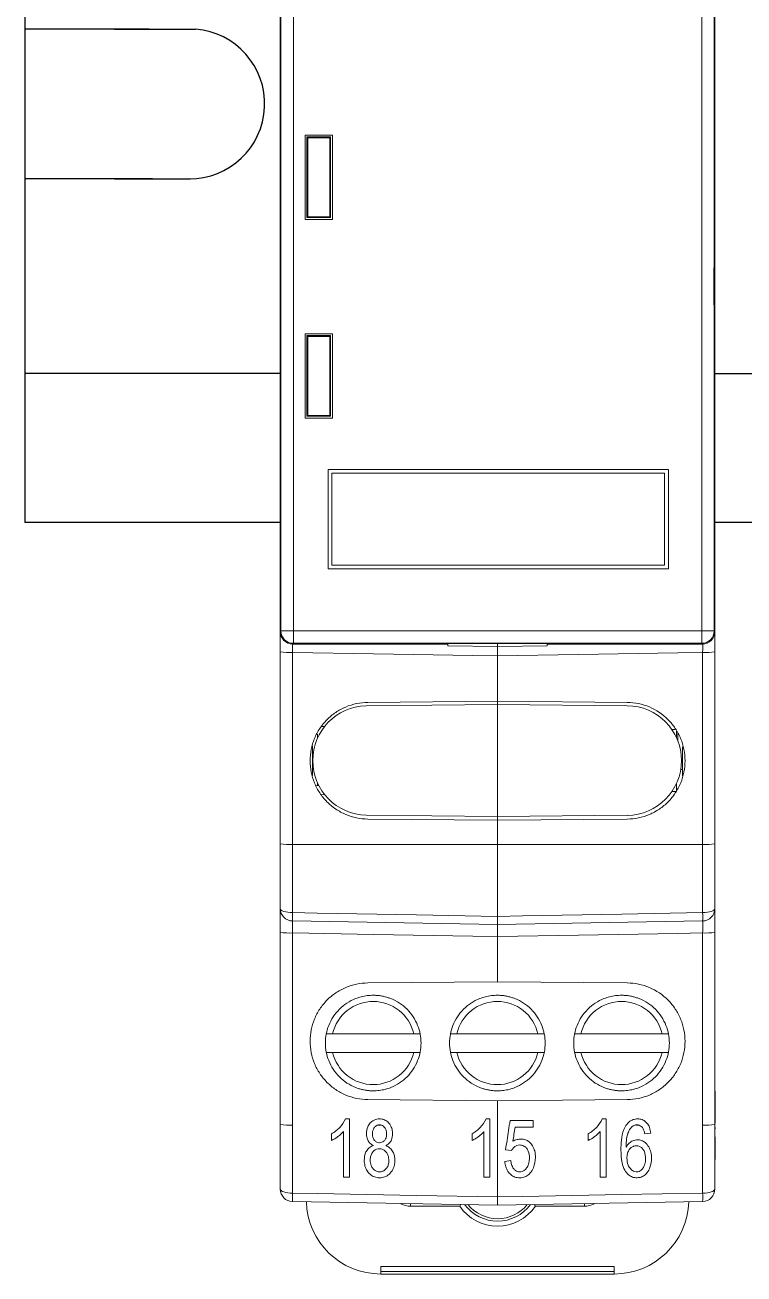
# Model space of a CAD drawing. Header units: millimetres. Extents: x -72 to 2978, y -1067 to 2817.
# Drawn here: x 1490.2 to 1519.2, y 736.6 to 787 of the extents above; entities that cross this region are included whole.
import ezdxf

# ---------------------------------------------------------------- set-up
doc = ezdxf.new("R2010")
doc.units = ezdxf.units.MM

msp = doc.modelspace()

# ---------------------------------------------------------------- linework, layer by layer
at = {"color": 7, "linetype": 'Continuous', "lineweight": 15}
for p, q in [((1500.508, 806.318), (1500.508, 762.518)), ((1500.508, 806.174), (1500.508, 762.663)), ((1500.537, 762.548), (1500.537, 806.289)), ((1501.037, 806.289), (1501.037, 762.548)), ((1517.479, 762.548), (1517.479, 806.289)), ((1517.979, 806.289), (1517.979, 762.548)), ((1518.008, 762.518), (1518.008, 806.318)), ((1518.008, 762.663), (1518.008, 806.174)), ((1501.508, 779.118), (1501.508, 782.518)), ((1501.508, 782.518), (1502.608, 782.518)), ((1501.618, 782.409), (1501.583, 782.443)), ((1501.583, 782.443), (1501.583, 779.193)), ((1502.533, 782.443), (1501.583, 782.443)), ((1501.618, 782.409), (1501.618, 779.228)), ((1502.498, 782.409), (1501.618, 782.409)), ((1502.498, 782.409), (1502.533, 782.443)), ((1502.498, 779.228), (1502.498, 782.409)), ((1502.533, 779.193), (1502.533, 782.443)), ((1502.608, 782.518), (1502.608, 779.118)), ((1502.608, 779.118), (1501.508, 779.118)), ((1501.618, 779.228), (1501.583, 779.193)), ((1501.583, 779.193), (1502.533, 779.193)), ((1501.618, 779.228), (1502.498, 779.228)), ((1502.498, 779.228), (1502.533, 779.193)), ((1501.508, 774.518), (1502.608, 774.518)), ((1501.508, 771.118), (1501.508, 774.518)), ((1501.618, 774.409), (1501.583, 774.443)), ((1502.533, 774.443), (1501.583, 774.443)), ((1501.583, 774.443), (1501.583, 771.193)), ((1502.498, 774.409), (1501.618, 774.409)), ((1501.618, 774.409), (1501.618, 771.228)), ((1502.498, 774.409), (1502.533, 774.443)), ((1502.498, 771.228), (1502.498, 774.409)), ((1502.533, 771.193), (1502.533, 774.443)), ((1502.608, 774.518), (1502.608, 771.118)), ((1502.608, 771.118), (1501.508, 771.118)), ((1501.618, 771.228), (1501.583, 771.193)), ((1501.583, 771.193), (1502.533, 771.193)), ((1501.618, 771.228), (1502.498, 771.228)), ((1502.498, 771.228), (1502.533, 771.193)), ((1516.137, 769.048), (1502.437, 769.048)), ((1502.437, 769.048), (1502.437, 765.048)), ((1515.987, 768.898), (1502.587, 768.898)), ((1502.587, 768.898), (1502.587, 765.198)), ((1515.987, 765.198), (1515.987, 768.898)), ((1516.137, 765.048), (1516.137, 769.048)), ((1502.437, 765.048), (1516.137, 765.048)), ((1502.587, 765.198), (1515.987, 765.198)), ((1500.508, 762.518), (1500.537, 762.548)), ((1501.037, 762.548), (1500.537, 762.548)), ((1501.037, 762.548), (1517.479, 762.548)), ((1501.037, 762.048), (1501.037, 762.548)), ((1517.979, 762.548), (1517.479, 762.548)), ((1517.479, 762.048), (1517.479, 762.548)), ((1517.979, 762.548), (1518.008, 762.518)), ((1501.037, 762.048), (1501.008, 762.018)), ((1501.008, 762.018), (1507.258, 762.018)), ((1517.479, 762.048), (1501.037, 762.048)), ((1507.052, 762.039), (1507.052, 762.029)), ((1511.464, 762.039), (1507.052, 762.039)), ((1507.052, 762.029), (1507.052, 762.039)), ((1507.052, 762.029), (1507.258, 762.029)), ((1507.258, 761.953), (1507.258, 762.039)), ((1509.258, 761.918), (1507.258, 761.953)), ((1509.258, 762.039), (1509.258, 761.918)), ((1511.258, 761.953), (1509.258, 761.918)), ((1511.258, 762.039), (1511.258, 761.953)), ((1511.258, 762.029), (1511.464, 762.029)), ((1511.258, 762.018), (1517.508, 762.018)), ((1511.464, 762.029), (1511.464, 762.039)), ((1511.464, 762.029), (1511.464, 762.039)), ((1517.508, 762.018), (1517.479, 762.048)), ((1500.508, 753.969), (1500.508, 761.698)), ((1500.999, 761.681), (1500.999, 753.945)), ((1509.258, 761.537), (1509.258, 759.714)), ((1517.517, 753.945), (1517.517, 761.681)), ((1518.008, 761.698), (1518.008, 753.969)), ((1509.258, 759.714), (1504.038, 759.668)), ((1509.258, 759.714), (1514.479, 759.668)), ((1503.966, 759.533), (1509.258, 759.579)), ((1509.258, 759.579), (1509.258, 755.074)), ((1509.258, 759.579), (1514.477, 759.533)), ((1502.177, 758.702), (1502.296, 758.7)), ((1516.275, 758.579), (1516.406, 758.579)), ((1516.458, 758.259), (1516.458, 758.507)), ((1501.808, 757.905), (1501.808, 756.73)), ((1516.708, 756.704), (1516.708, 757.881)), ((1516.636, 756.968), (1516.708, 756.968)), ((1502.062, 756.318), (1501.964, 756.318)), ((1516.458, 756.085), (1516.458, 756.394)), ((1502.298, 755.953), (1502.167, 755.95)), ((1516.448, 756.074), (1516.275, 756.074)), ((1503.971, 755.12), (1509.258, 755.074)), ((1509.258, 754.923), (1504.038, 754.969)), ((1509.258, 755.074), (1514.477, 755.12)), ((1509.258, 754.923), (1514.479, 754.969)), ((1509.258, 754.923), (1509.258, 753.938)), ((1500.508, 751.363), (1500.508, 753.969)), ((1500.999, 753.945), (1509.258, 753.938)), ((1500.999, 753.945), (1500.999, 751.199)), ((1517.517, 753.945), (1509.258, 753.938)), ((1509.258, 753.938), (1509.258, 751.05)), ((1517.517, 751.199), (1517.517, 753.945)), ((1518.008, 753.969), (1518.008, 751.363)), ((1509.258, 750.718), (1500.999, 750.863)), ((1517.517, 750.863), (1509.258, 750.718)), ((1500.508, 742.669), (1500.508, 750.398)), ((1500.999, 750.381), (1500.999, 742.645)), ((1509.258, 750.237), (1509.258, 748.414)), ((1517.517, 742.645), (1517.517, 750.381)), ((1518.008, 750.398), (1518.008, 742.669)), ((1509.258, 748.414), (1504.038, 748.368)), ((1509.258, 748.414), (1514.479, 748.368)), ((1502.618, 746.322), (1505.883, 746.322)), ((1507.618, 746.322), (1510.883, 746.322)), ((1512.618, 746.322), (1515.883, 746.322)), ((1505.883, 745.572), (1502.618, 745.572)), ((1510.883, 745.572), (1507.618, 745.572)), ((1515.883, 745.572), (1512.618, 745.572)), ((1509.258, 743.623), (1504.038, 743.669)), ((1509.258, 743.623), (1509.258, 742.638)), ((1518.018, 744.045), (1518.008, 744.045)), ((1518.018, 744.013), (1518.008, 744.013)), ((1518.018, 742.713), (1518.018, 744.013)), ((1500.508, 740.063), (1500.508, 742.669)), ((1500.999, 742.645), (1500.999, 739.899)), ((1503.134, 742.892), (1503.29, 742.892)), ((1508.795, 742.892), (1508.951, 742.892)), ((1509.258, 742.638), (1509.258, 739.75)), ((1510.692, 742.831), (1510.692, 742.561)), ((1513.471, 742.892), (1513.626, 742.892)), ((1517.517, 739.899), (1517.517, 742.645)), ((1518.018, 742.713), (1518.008, 742.713)), ((1518.018, 742.696), (1518.008, 742.696)), ((1518.018, 742.678), (1518.008, 742.678)), ((1518.008, 742.669), (1518.008, 740.063)), ((1515.428, 742.321), (1515.187, 742.291)), ((1518.018, 742.549), (1518.008, 742.549)), ((1518.018, 742.485), (1518.008, 742.485)), ((1518.018, 742.195), (1518.008, 742.195)), ((1518.018, 742.163), (1518.008, 742.163)), ((1518.018, 742.485), (1518.018, 742.549)), ((1518.018, 741.253), (1518.018, 742.163)), ((1509.822, 741.613), (1509.581, 741.647)), ((1509.551, 741.18), (1509.792, 741.21)), ((1518.018, 741.253), (1518.008, 741.253)), ((1518.018, 741.192), (1518.008, 741.192)), ((1518.018, 740.846), (1518.008, 740.846)), ((1518.018, 740.749), (1518.008, 740.749)), ((1503.29, 740.55), (1503.05, 740.55)), ((1508.951, 740.55), (1508.711, 740.55)), ((1513.626, 740.55), (1513.386, 740.55)), ((1518.018, 740.521), (1518.008, 740.521)), ((1509.258, 739.418), (1500.999, 739.563)), ((1507.735, 739.374), (1505.758, 739.374)), ((1517.517, 739.563), (1509.258, 739.418)), ((1512.758, 739.374), (1510.781, 739.374)), ((1504.558, 736.943), (1513.958, 736.943)), ((1504.558, 736.743), (1504.558, 736.943)), ((1513.958, 736.743), (1504.558, 736.743)), ((1504.558, 736.743), (1504.558, 736.643)), ((1513.958, 736.643), (1504.558, 736.643)), ((1513.958, 736.743), (1513.958, 736.943)), ((1513.958, 736.743), (1513.958, 736.643))]:
    msp.add_line(p, q, dxfattribs=at)
at = {"color": 6}
for p, q in [((1490.228, 795.918), (1490.228, 766.918)), ((1500.508, 772.918), (1490.228, 772.918)), ((1500.508, 766.918), (1490.228, 766.918))]:
    msp.add_line(p, q, dxfattribs=at)
at = {"color": 6, "linetype": 'ByBlock'}
for p, q in [((1495.227, 786.79), (1490.228, 786.79)), ((1495.227, 786.79), (1497.101, 786.79)), ((1495.363, 780.758), (1490.228, 780.758)), ((1493.837, 780.758), (1496.889, 780.758)), ((1518.008, 772.918), (1524.162, 772.918)), ((1524.162, 766.918), (1518.008, 766.918))]:
    msp.add_line(p, q, dxfattribs=at)
for p, q in [((1493.837, 786.79), (1496.616, 786.79)), ((1500.508, 777.174), (1500.508, 771.174)), ((1518.008, 771.174), (1517.979, 777.174))]:
    msp.add_line(p, q)
at = {"color": 102, "linetype": 'Continuous', "lineweight": 15}
for p, q in [((1509.258, 759.714), (1509.258, 759.579)), ((1502.005, 758.392), (1502.005, 758.217)), ((1516.512, 758.135), (1516.512, 758.434)), ((1502.005, 756.439), (1502.005, 756.318)), ((1509.258, 755.074), (1509.258, 754.923)), ((1504.44, 742.642), (1504.57, 742.642)), ((1514.932, 742.643), (1514.822, 742.643)), ((1505.758, 739.374), (1505.758, 739.48)), ((1512.758, 739.48), (1512.758, 739.374))]:
    msp.add_line(p, q, dxfattribs=at)
at = {"color": 7, "linetype": 'Continuous', "lineweight": 15, "flags": 128}
for points in [[(1509.258, 761.537), (1508.258, 761.554), (1504.26, 761.624), (1500.999, 761.681)], [(1517.517, 761.681), (1516.517, 761.663), (1512.518, 761.593), (1509.258, 761.537)], [(1500.999, 751.199), (1500.903, 751.203), (1500.811, 751.212), (1500.726, 751.228), (1500.652, 751.248), (1500.591, 751.273), (1500.545, 751.301), (1500.518, 751.331), (1500.508, 751.363)], [(1500.999, 751.199), (1501.999, 751.181), (1505.998, 751.109), (1509.258, 751.05)], [(1509.258, 751.05), (1510.258, 751.068), (1514.257, 751.14), (1517.517, 751.199)], [(1518.008, 751.363), (1517.999, 751.331), (1517.971, 751.301), (1517.926, 751.273), (1517.865, 751.248), (1517.79, 751.228), (1517.706, 751.212), (1517.613, 751.203), (1517.517, 751.199)], [(1509.258, 750.237), (1508.258, 750.254), (1504.26, 750.324), (1500.999, 750.381)], [(1517.517, 750.381), (1516.517, 750.363), (1512.518, 750.293), (1509.258, 750.237)], [(1509.258, 743.623), (1511.868, 743.646), (1514.479, 743.669)], [(1500.999, 739.899), (1500.903, 739.903), (1500.811, 739.912), (1500.726, 739.928), (1500.652, 739.948), (1500.591, 739.973), (1500.545, 740.001), (1500.518, 740.031), (1500.508, 740.063)], [(1500.999, 739.899), (1501.999, 739.881), (1505.998, 739.809), (1509.258, 739.75)], [(1509.258, 739.75), (1510.258, 739.768), (1514.257, 739.84), (1517.517, 739.899)], [(1517.517, 739.899), (1517.613, 739.903), (1517.706, 739.912), (1517.79, 739.928), (1517.865, 739.948), (1517.926, 739.973), (1517.971, 740.001), (1517.999, 740.031), (1518.008, 740.063)]]:
    msp.add_lwpolyline(points, dxfattribs=at)
at = {"color": 6, "linetype": 'ByBlock'}
msp.add_arc((1496.858, 783.779), 3.021, 269.4277, 85.4019, dxfattribs=at)
at = {"color": 7, "linetype": 'Continuous', "lineweight": 15}
for centre, radius, start, end in [((1501.037, 762.548), 0.5, 180.0016, 269.9983), ((1517.479, 762.548), 0.5, 270.0017, 359.9984), ((1500.878, 765.103), 3.424, 263.7965, 272.0287), ((1517.638, 765.103), 3.424, 267.9713, 276.2035), ((1514.458, 757.326), 2.207, 270.5, 89.5), ((1500.878, 756.507), 2.565, 261.7006, 272.7065), ((1517.638, 756.507), 2.565, 267.2935, 278.2994), ((1501.008, 751.363), 0.5, 180, 269), ((1506.813, 751.031), 5.816, 178.3416, 181.6584), ((1517.508, 751.363), 0.5, 271, 0), ((1511.703, 751.031), 5.816, 358.3416, 1.6584), ((1500.878, 753.803), 3.425, 263.7973, 272.0285), ((1517.638, 753.803), 3.425, 267.9715, 276.2027), ((1500.878, 745.206), 2.564, 261.6988, 272.708), ((1517.638, 745.206), 2.564, 267.292, 278.3012), ((1501.008, 740.063), 0.5, 180, 269), ((1506.813, 739.731), 5.816, 178.3416, 181.6584), ((1517.508, 740.063), 0.5, 271, 0), ((1511.703, 739.731), 5.816, 358.3416, 1.6584), ((1504.558, 739.643), 3, 181.7547, 270), ((1509.258, 740.423), 1.85, 214.5739, 325.4261), ((1509.258, 740.423), 1.65, 216.5266, 323.4734), ((1509.258, 740.423), 1.55, 219.4127, 320.5873), ((1513.958, 739.643), 3, 270, 358.2335)]:
    msp.add_arc(centre, radius, start, end, dxfattribs=at)
at = {"color": 102, "linetype": 'Continuous', "lineweight": 15}
for centre, start, end in [((1505.758, 740.173), 240.7879, 270), ((1512.758, 740.173), 270, 298.966)]:
    msp.add_arc(centre, 0.8, start, end, dxfattribs=at)
at = {"color": 7, "linetype": 'Continuous', "lineweight": 15}
for centre, major_axis, ratio, start_param, end_param in [((1501.008, 762.518), (-0.354, -0.354), 0.999973, 5.497801, 7.06857), ((1517.508, 762.518), (0.354, -0.354), 0.999973, 5.497801, 7.06857), ((1504.024, 757.326), (-1.412, 1.697), 0.999163, 5.615437, 8.706415), ((1516.508, 757.267), (0.142, 0.144), 0.975618, 5.503958, 6.182554)]:
    msp.add_ellipse(centre, major_axis=major_axis, ratio=ratio, start_param=start_param, end_param=end_param, dxfattribs=at)
for points, knots in [([(1500.508, 762.518), (1500.508, 762.456), (1500.508, 762.327), (1500.508, 762.033), (1500.508, 761.81), (1500.508, 761.698)], [0, 0, 0, 0, 0.322195, 0.661098, 1, 1, 1, 1]), ([(1518.008, 761.698), (1518.008, 761.76), (1518.008, 761.934), (1518.008, 762.199), (1518.008, 762.422), (1518.008, 762.495), (1518.008, 762.518)], [0, 0, 0, 0, 0.183153, 0.515053, 0.846973, 1, 1, 1, 1]), ([(1509.258, 761.929), (1509.258, 761.922), (1509.258, 761.89), (1509.258, 761.786), (1509.258, 761.654), (1509.258, 761.567), (1509.258, 761.537)], [0, 0, 0, 0, 0.087417, 0.44514, 0.802841, 1, 1, 1, 1]), ([(1509.258, 761.537), (1509.258, 761.592), (1509.258, 761.704), (1509.258, 761.843), (1509.258, 761.903), (1509.258, 761.929)], [0, 0, 0, 0, 0.359008, 0.718015, 1, 1, 1, 1]), ([(1504.038, 754.969), (1503.733, 754.971), (1503.426, 755.035), (1503.005, 755.212), (1502.869, 755.286), (1502.614, 755.458), (1502.497, 755.555), (1502.282, 755.772), (1502.184, 755.892), (1502.015, 756.147), (1501.944, 756.281), (1501.827, 756.564), (1501.782, 756.713), (1501.723, 757.011), (1501.708, 757.163), (1501.708, 757.472), (1501.723, 757.624), (1501.782, 757.922), (1501.826, 758.07), (1501.943, 758.354), (1502.014, 758.488), (1502.183, 758.743), (1502.281, 758.863), (1502.495, 759.08), (1502.612, 759.177), (1502.866, 759.35), (1503.002, 759.423), (1503.423, 759.601), (1503.729, 759.666), (1504.038, 759.668)], [0, 0, 0, 0, 0.125, 0.125, 0.1875, 0.1875, 0.25, 0.25, 0.3125, 0.3125, 0.375, 0.375, 0.4375, 0.4375, 0.5, 0.5, 0.5625, 0.5625, 0.625, 0.625, 0.6875, 0.6875, 0.75, 0.75, 0.8125, 0.8125, 0.875, 0.875, 1, 1, 1, 1]), ([(1514.479, 754.969), (1514.633, 754.97), (1514.785, 754.986), (1515.083, 755.048), (1515.231, 755.094), (1515.514, 755.213), (1515.648, 755.286), (1515.901, 755.457), (1516.021, 755.557), (1516.235, 755.773), (1516.332, 755.891), (1516.501, 756.147), (1516.574, 756.284), (1516.747, 756.706), (1516.808, 757.014), (1516.808, 757.471), (1516.793, 757.625), (1516.734, 757.925), (1516.69, 758.071), (1516.573, 758.354), (1516.5, 758.491), (1516.332, 758.745), (1516.236, 758.863), (1515.911, 759.191), (1515.655, 759.364), (1515.23, 759.543), (1515.085, 759.588), (1514.786, 759.65), (1514.631, 759.667), (1514.479, 759.668)], [0, 0, 0, 0, 0.0625, 0.0625, 0.125, 0.125, 0.1875, 0.1875, 0.25, 0.25, 0.3125, 0.3125, 0.375, 0.375, 0.5, 0.5, 0.5625, 0.5625, 0.625, 0.625, 0.6875, 0.6875, 0.75, 0.75, 0.875, 0.875, 0.9375, 0.9375, 1, 1, 1, 1]), ([(1500.508, 751.363), (1500.508, 751.363), (1500.508, 751.259), (1500.508, 750.993), (1500.508, 750.887), (1500.508, 750.653), (1500.508, 750.527), (1500.508, 750.398)], [0, 0, 0, 0, 0.5, 0.5, 0.75, 0.75, 1, 1, 1, 1]), ([(1518.008, 750.398), (1518.008, 750.656), (1518.008, 750.905), (1518.008, 751.171), (1518.008, 751.242), (1518.008, 751.338), (1518.008, 751.363), (1518.008, 751.363)], [0, 0, 0, 0, 0.5, 0.5, 0.75, 0.75, 1, 1, 1, 1]), ([(1500.999, 750.381), (1500.997, 750.51), (1500.996, 750.634), (1500.996, 750.811), (1500.997, 750.863), (1500.999, 750.863)], [0, 0, 0, 0, 0.5, 0.5, 1, 1, 1, 1]), ([(1509.258, 751.05), (1509.258, 750.953), (1509.258, 750.869), (1509.258, 750.751), (1509.258, 750.718), (1509.258, 750.718)], [0, 0, 0, 0, 0.5, 0.5, 1, 1, 1, 1]), ([(1509.258, 750.718), (1509.258, 750.718), (1509.258, 750.751), (1509.258, 750.868), (1509.258, 750.953), (1509.258, 751.05)], [0, 0, 0, 0, 0.5, 0.5, 1, 1, 1, 1]), ([(1509.258, 750.718), (1509.258, 750.718), (1509.258, 750.667), (1509.258, 750.49), (1509.258, 750.365), (1509.258, 750.237)], [0, 0, 0, 0, 0.5, 0.5, 1, 1, 1, 1]), ([(1509.258, 750.237), (1509.258, 750.365), (1509.258, 750.49), (1509.258, 750.667), (1509.258, 750.718), (1509.258, 750.718)], [0, 0, 0, 0, 0.5, 0.5, 1, 1, 1, 1]), ([(1517.517, 750.863), (1517.519, 750.863), (1517.52, 750.811), (1517.52, 750.634), (1517.519, 750.51), (1517.517, 750.381)], [0, 0, 0, 0, 0.5, 0.5, 1, 1, 1, 1]), ([(1504.038, 743.669), (1503.733, 743.671), (1503.426, 743.735), (1503.005, 743.912), (1502.869, 743.986), (1502.614, 744.158), (1502.497, 744.255), (1502.282, 744.472), (1502.184, 744.592), (1502.015, 744.847), (1501.944, 744.981), (1501.827, 745.264), (1501.782, 745.413), (1501.723, 745.711), (1501.708, 745.863), (1501.708, 746.172), (1501.723, 746.324), (1501.782, 746.622), (1501.826, 746.77), (1501.943, 747.054), (1502.014, 747.188), (1502.183, 747.443), (1502.281, 747.563), (1502.495, 747.78), (1502.612, 747.877), (1502.866, 748.05), (1503.002, 748.123), (1503.423, 748.301), (1503.729, 748.366), (1504.038, 748.368)], [0, 0, 0, 0, 0.125, 0.125, 0.1875, 0.1875, 0.25, 0.25, 0.3125, 0.3125, 0.375, 0.375, 0.4375, 0.4375, 0.5, 0.5, 0.5625, 0.5625, 0.625, 0.625, 0.6875, 0.6875, 0.75, 0.75, 0.8125, 0.8125, 0.875, 0.875, 1, 1, 1, 1]), ([(1514.479, 743.669), (1514.633, 743.67), (1514.785, 743.686), (1515.083, 743.748), (1515.231, 743.794), (1515.514, 743.913), (1515.648, 743.986), (1515.901, 744.157), (1516.021, 744.257), (1516.235, 744.473), (1516.332, 744.591), (1516.501, 744.847), (1516.574, 744.984), (1516.747, 745.406), (1516.808, 745.714), (1516.808, 746.171), (1516.793, 746.325), (1516.734, 746.625), (1516.69, 746.771), (1516.573, 747.054), (1516.5, 747.191), (1516.332, 747.445), (1516.236, 747.563), (1515.911, 747.891), (1515.655, 748.064), (1515.23, 748.243), (1515.085, 748.288), (1514.786, 748.35), (1514.631, 748.367), (1514.479, 748.368)], [0, 0, 0, 0, 0.0625, 0.0625, 0.125, 0.125, 0.1875, 0.1875, 0.25, 0.25, 0.3125, 0.3125, 0.375, 0.375, 0.5, 0.5, 0.5625, 0.5625, 0.625, 0.625, 0.6875, 0.6875, 0.75, 0.75, 0.875, 0.875, 0.9375, 0.9375, 1, 1, 1, 1]), ([(1504.25, 744.022), (1504.202, 744.023), (1504.105, 744.025), (1503.961, 744.042), (1503.818, 744.069), (1503.678, 744.107), (1503.464, 744.183), (1503.186, 744.326), (1502.88, 744.576), (1502.63, 744.882), (1502.453, 745.224), (1502.348, 745.584), (1502.314, 745.947), (1502.348, 746.31), (1502.453, 746.669), (1502.63, 747.012), (1502.88, 747.317), (1503.186, 747.568), (1503.492, 747.726), (1503.77, 747.816), (1504.008, 747.863), (1504.169, 747.869), (1504.25, 747.872)], [0, 0, 0, 0, 0.024176, 0.048139, 0.072026, 0.095974, 0.120121, 0.185059, 0.250086, 0.315023, 0.38005, 0.439993, 0.500024, 0.559968, 0.619999, 0.684937, 0.749963, 0.814901, 0.879927, 0.92, 0.95981, 1, 1, 1, 1]), ([(1504.25, 747.622), (1503.871, 747.622), (1503.504, 747.493), (1502.91, 747.021), (1502.703, 746.691), (1502.618, 746.322)], [0, 0, 0, 0, 0.5, 0.5, 1, 1, 1, 1]), ([(1504.25, 747.872), (1504.299, 747.871), (1504.396, 747.869), (1504.54, 747.852), (1504.682, 747.825), (1504.822, 747.787), (1505.037, 747.711), (1505.315, 747.568), (1505.621, 747.317), (1505.871, 747.012), (1506.048, 746.669), (1506.153, 746.31), (1506.187, 745.947), (1506.153, 745.584), (1506.048, 745.225), (1505.871, 744.882), (1505.621, 744.577), (1505.315, 744.326), (1505.009, 744.168), (1504.731, 744.078), (1504.493, 744.031), (1504.331, 744.025), (1504.25, 744.022)], [0, 0, 0, 0, 0.024176, 0.048139, 0.072026, 0.095974, 0.120121, 0.185059, 0.250086, 0.315023, 0.38005, 0.439993, 0.500024, 0.559968, 0.619999, 0.684937, 0.749963, 0.814901, 0.879927, 0.92, 0.95981, 1, 1, 1, 1]), ([(1505.883, 746.322), (1505.798, 746.691), (1505.59, 747.021), (1504.997, 747.493), (1504.629, 747.622), (1504.25, 747.622)], [0, 0, 0, 0, 0.5, 0.5, 1, 1, 1, 1]), ([(1509.25, 744.022), (1509.202, 744.023), (1509.105, 744.025), (1508.961, 744.042), (1508.818, 744.069), (1508.678, 744.107), (1508.464, 744.183), (1508.186, 744.326), (1507.88, 744.576), (1507.63, 744.882), (1507.453, 745.224), (1507.348, 745.584), (1507.314, 745.947), (1507.348, 746.31), (1507.453, 746.669), (1507.63, 747.012), (1507.88, 747.317), (1508.186, 747.568), (1508.492, 747.726), (1508.77, 747.816), (1509.008, 747.863), (1509.169, 747.869), (1509.25, 747.872)], [0, 0, 0, 0, 0.024176, 0.048139, 0.072026, 0.095974, 0.120121, 0.185059, 0.250086, 0.315023, 0.38005, 0.439993, 0.500024, 0.559968, 0.619999, 0.684937, 0.749963, 0.814901, 0.879927, 0.92, 0.95981, 1, 1, 1, 1]), ([(1509.25, 747.622), (1508.871, 747.622), (1508.504, 747.493), (1507.91, 747.021), (1507.703, 746.691), (1507.618, 746.322)], [0, 0, 0, 0, 0.5, 0.5, 1, 1, 1, 1]), ([(1509.25, 747.872), (1509.299, 747.871), (1509.396, 747.869), (1509.54, 747.852), (1509.682, 747.825), (1509.822, 747.787), (1510.037, 747.711), (1510.315, 747.568), (1510.621, 747.317), (1510.871, 747.012), (1511.048, 746.669), (1511.153, 746.31), (1511.187, 745.947), (1511.153, 745.584), (1511.048, 745.225), (1510.871, 744.882), (1510.621, 744.577), (1510.315, 744.326), (1510.009, 744.168), (1509.731, 744.078), (1509.493, 744.031), (1509.331, 744.025), (1509.25, 744.022)], [0, 0, 0, 0, 0.024176, 0.048139, 0.072026, 0.095974, 0.120121, 0.185059, 0.250086, 0.315023, 0.38005, 0.439993, 0.500024, 0.559968, 0.619999, 0.684937, 0.749963, 0.814901, 0.879927, 0.92, 0.95981, 1, 1, 1, 1]), ([(1510.883, 746.322), (1510.798, 746.691), (1510.59, 747.021), (1509.997, 747.493), (1509.629, 747.622), (1509.25, 747.622)], [0, 0, 0, 0, 0.5, 0.5, 1, 1, 1, 1]), ([(1514.25, 744.022), (1514.202, 744.023), (1514.105, 744.025), (1513.961, 744.042), (1513.818, 744.069), (1513.678, 744.107), (1513.464, 744.183), (1513.186, 744.326), (1512.88, 744.576), (1512.63, 744.882), (1512.453, 745.224), (1512.348, 745.584), (1512.314, 745.947), (1512.348, 746.31), (1512.453, 746.669), (1512.63, 747.012), (1512.88, 747.317), (1513.186, 747.568), (1513.492, 747.726), (1513.77, 747.816), (1514.008, 747.863), (1514.169, 747.869), (1514.25, 747.872)], [0, 0, 0, 0, 0.024176, 0.048139, 0.072026, 0.095974, 0.120121, 0.185059, 0.250086, 0.315023, 0.38005, 0.439993, 0.500024, 0.559968, 0.619999, 0.684937, 0.749963, 0.814901, 0.879927, 0.92, 0.95981, 1, 1, 1, 1]), ([(1514.25, 747.622), (1513.871, 747.622), (1513.504, 747.493), (1512.91, 747.021), (1512.703, 746.691), (1512.618, 746.322)], [0, 0, 0, 0, 0.5, 0.5, 1, 1, 1, 1]), ([(1514.25, 747.872), (1514.299, 747.871), (1514.396, 747.869), (1514.54, 747.852), (1514.682, 747.825), (1514.822, 747.787), (1515.037, 747.711), (1515.315, 747.568), (1515.621, 747.317), (1515.871, 747.012), (1516.048, 746.669), (1516.153, 746.31), (1516.187, 745.947), (1516.153, 745.584), (1516.048, 745.225), (1515.871, 744.882), (1515.621, 744.577), (1515.315, 744.326), (1515.009, 744.168), (1514.731, 744.078), (1514.493, 744.031), (1514.331, 744.025), (1514.25, 744.022)], [0, 0, 0, 0, 0.024176, 0.048139, 0.072026, 0.095974, 0.120121, 0.185059, 0.250086, 0.315023, 0.38005, 0.439993, 0.500024, 0.559968, 0.619999, 0.684937, 0.749963, 0.814901, 0.879927, 0.92, 0.95981, 1, 1, 1, 1]), ([(1515.883, 746.322), (1515.798, 746.691), (1515.59, 747.021), (1514.997, 747.493), (1514.629, 747.622), (1514.25, 747.622)], [0, 0, 0, 0, 0.5, 0.5, 1, 1, 1, 1]), ([(1502.618, 745.572), (1502.703, 745.202), (1502.91, 744.873), (1503.504, 744.4), (1503.871, 744.272), (1504.25, 744.272)], [0, 0, 0, 0, 0.5, 0.5, 1, 1, 1, 1]), ([(1504.25, 744.272), (1504.629, 744.272), (1504.997, 744.4), (1505.59, 744.873), (1505.798, 745.202), (1505.883, 745.572)], [0, 0, 0, 0, 0.5, 0.5, 1, 1, 1, 1]), ([(1507.618, 745.572), (1507.703, 745.202), (1507.91, 744.873), (1508.504, 744.4), (1508.871, 744.272), (1509.25, 744.272)], [0, 0, 0, 0, 0.5, 0.5, 1, 1, 1, 1]), ([(1509.25, 744.272), (1509.629, 744.272), (1509.997, 744.4), (1510.59, 744.873), (1510.798, 745.202), (1510.883, 745.572)], [0, 0, 0, 0, 0.5, 0.5, 1, 1, 1, 1]), ([(1512.618, 745.572), (1512.703, 745.202), (1512.91, 744.873), (1513.504, 744.4), (1513.871, 744.272), (1514.25, 744.272)], [0, 0, 0, 0, 0.5, 0.5, 1, 1, 1, 1]), ([(1514.25, 744.272), (1514.629, 744.272), (1514.997, 744.4), (1515.59, 744.873), (1515.798, 745.202), (1515.883, 745.572)], [0, 0, 0, 0, 0.5, 0.5, 1, 1, 1, 1]), ([(1503.134, 742.892), (1503.079, 742.765), (1502.996, 742.648), (1502.9, 742.548), (1502.851, 742.498), (1502.799, 742.451), (1502.744, 742.408), (1502.689, 742.365), (1502.63, 742.327), (1502.57, 742.291)], [0, 0, 0, 0, 0.500335, 0.500335, 0.500335, 0.750302, 0.750302, 0.750302, 1, 1, 1, 1]), ([(1503.29, 740.55), (1503.29, 740.642), (1503.29, 740.829), (1503.29, 741.116), (1503.29, 741.411), (1503.29, 741.798), (1503.29, 742.292), (1503.29, 742.687), (1503.29, 742.892)], [0, 0, 0, 0, 0.12047, 0.243906, 0.37041, 0.500076, 0.740119, 1, 1, 1, 1]), ([(1504.503, 742.892), (1504.484, 742.891), (1504.464, 742.89), (1504.444, 742.888), (1504.388, 742.883), (1504.333, 742.867), (1504.283, 742.843), (1504.226, 742.815), (1504.174, 742.775), (1504.132, 742.728), (1504.089, 742.681), (1504.055, 742.626), (1504.031, 742.568), (1503.994, 742.482), (1503.982, 742.387), (1503.981, 742.294)], [0, 0, 0, 0, 0.065755, 0.065755, 0.065755, 0.254168, 0.254168, 0.254168, 0.468613, 0.468613, 0.468613, 0.681703, 0.681703, 0.681703, 1, 1, 1, 1]), ([(1504.221, 742.301), (1504.222, 742.329), (1504.223, 742.358), (1504.228, 742.386), (1504.235, 742.424), (1504.247, 742.46), (1504.265, 742.494), (1504.284, 742.528), (1504.309, 742.56), (1504.338, 742.586), (1504.36, 742.606), (1504.387, 742.624), (1504.415, 742.635), (1504.443, 742.646), (1504.474, 742.65), (1504.504, 742.651)], [0, 0, 0, 0, 0.17141, 0.17141, 0.17141, 0.399207, 0.399207, 0.399207, 0.634505, 0.634505, 0.634505, 0.81784, 0.81784, 0.81784, 1, 1, 1, 1]), ([(1505.031, 742.285), (1505.03, 742.347), (1505.025, 742.411), (1505.01, 742.472), (1504.995, 742.533), (1504.97, 742.593), (1504.937, 742.646), (1504.909, 742.69), (1504.875, 742.731), (1504.836, 742.767), (1504.791, 742.807), (1504.738, 742.841), (1504.681, 742.862), (1504.625, 742.882), (1504.563, 742.89), (1504.503, 742.892)], [0, 0, 0, 0, 0.210197, 0.210197, 0.210197, 0.421737, 0.421737, 0.421737, 0.596064, 0.596064, 0.596064, 0.799645, 0.799645, 0.799645, 1, 1, 1, 1]), ([(1504.504, 742.651), (1504.52, 742.65), (1504.535, 742.649), (1504.55, 742.647), (1504.576, 742.643), (1504.6, 742.633), (1504.623, 742.62), (1504.651, 742.604), (1504.676, 742.583), (1504.697, 742.559), (1504.722, 742.53), (1504.744, 742.497), (1504.758, 742.462), (1504.782, 742.407), (1504.789, 742.345), (1504.791, 742.285)], [0, 0, 0, 0, 0.087293, 0.087293, 0.087293, 0.237061, 0.237061, 0.237061, 0.423087, 0.423087, 0.423087, 0.645352, 0.645352, 0.645352, 1, 1, 1, 1]), ([(1508.795, 742.892), (1508.74, 742.765), (1508.657, 742.648), (1508.561, 742.548), (1508.512, 742.498), (1508.46, 742.451), (1508.405, 742.408), (1508.35, 742.365), (1508.29, 742.327), (1508.231, 742.291)], [0, 0, 0, 0, 0.500723, 0.500723, 0.500723, 0.750495, 0.750495, 0.750495, 1, 1, 1, 1]), ([(1508.951, 740.55), (1508.951, 740.643), (1508.951, 740.832), (1508.951, 741.119), (1508.951, 741.413), (1508.951, 741.802), (1508.951, 742.295), (1508.951, 742.689), (1508.951, 742.892)], [0, 0, 0, 0, 0.121699, 0.245558, 0.371651, 0.500046, 0.743449, 1, 1, 1, 1]), ([(1509.762, 742.831), (1509.741, 742.695), (1509.7, 742.426), (1509.64, 742.031), (1509.601, 741.774), (1509.581, 741.647)], [0, 0, 0, 0, 0.345187, 0.678452, 1, 1, 1, 1]), ([(1510.692, 742.831), (1510.533, 742.831), (1510.223, 742.831), (1509.913, 742.831), (1509.762, 742.831)], [0, 0, 0, 0, 0.512391, 1, 1, 1, 1]), ([(1513.471, 742.892), (1513.415, 742.765), (1513.332, 742.649), (1513.237, 742.549), (1513.188, 742.498), (1513.136, 742.451), (1513.08, 742.408), (1513.025, 742.365), (1512.966, 742.327), (1512.906, 742.291)], [0, 0, 0, 0, 0.499499, 0.499499, 0.499499, 0.749886, 0.749886, 0.749886, 1, 1, 1, 1]), ([(1513.626, 740.55), (1513.626, 740.643), (1513.626, 740.83), (1513.626, 741.117), (1513.626, 741.412), (1513.626, 741.8), (1513.626, 742.293), (1513.626, 742.688), (1513.626, 742.892)], [0, 0, 0, 0, 0.121062, 0.244704, 0.37101, 0.50006, 0.741832, 1, 1, 1, 1]), ([(1514.896, 742.892), (1514.863, 742.89), (1514.83, 742.889), (1514.797, 742.883), (1514.742, 742.873), (1514.688, 742.853), (1514.639, 742.826), (1514.57, 742.788), (1514.51, 742.731), (1514.46, 742.669), (1514.411, 742.607), (1514.371, 742.537), (1514.342, 742.464), (1514.288, 742.328), (1514.261, 742.182), (1514.246, 742.037), (1514.232, 741.907), (1514.228, 741.776), (1514.227, 741.646)], [0, 0, 0, 0, 0.061961, 0.061961, 0.061961, 0.167905, 0.167905, 0.167905, 0.319669, 0.319669, 0.319669, 0.470138, 0.470138, 0.470138, 0.749646, 0.749646, 0.749646, 1, 1, 1, 1]), ([(1514.542, 742.399), (1514.553, 742.42), (1514.564, 742.442), (1514.576, 742.463), (1514.602, 742.505), (1514.633, 742.545), (1514.671, 742.577), (1514.698, 742.6), (1514.729, 742.62), (1514.762, 742.632), (1514.795, 742.645), (1514.831, 742.65), (1514.867, 742.651)], [0, 0, 0, 0, 0.167214, 0.167214, 0.167214, 0.508977, 0.508977, 0.508977, 0.755073, 0.755073, 0.755073, 1, 1, 1, 1]), ([(1514.867, 742.651), (1514.898, 742.65), (1514.93, 742.646), (1514.959, 742.636), (1514.99, 742.625), (1515.019, 742.608), (1515.044, 742.587), (1515.061, 742.574), (1515.076, 742.558), (1515.09, 742.542)], [0, 0, 0, 0, 0.366478, 0.366478, 0.366478, 0.749796, 0.749796, 0.749796, 1, 1, 1, 1]), ([(1515.428, 742.321), (1515.423, 742.357), (1515.418, 742.394), (1515.41, 742.429), (1515.394, 742.504), (1515.369, 742.577), (1515.33, 742.643), (1515.304, 742.689), (1515.27, 742.731), (1515.231, 742.766), (1515.185, 742.807), (1515.132, 742.841), (1515.075, 742.862), (1515.018, 742.882), (1514.956, 742.89), (1514.896, 742.892)], [0, 0, 0, 0, 0.126815, 0.126815, 0.126815, 0.392507, 0.392507, 0.392507, 0.576716, 0.576716, 0.576716, 0.789851, 0.789851, 0.789851, 1, 1, 1, 1]), ([(1502.57, 742.021), (1502.615, 742.043), (1502.66, 742.067), (1502.703, 742.093), (1502.746, 742.12), (1502.787, 742.148), (1502.827, 742.178), (1502.868, 742.208), (1502.907, 742.24), (1502.944, 742.273), (1502.982, 742.307), (1503.017, 742.343), (1503.05, 742.381)], [0, 0, 0, 0, 0.251365, 0.251365, 0.251365, 0.500161, 0.500161, 0.500161, 0.749907, 0.749907, 0.749907, 1, 1, 1, 1]), ([(1502.57, 742.291), (1502.57, 742.245), (1502.57, 742.155), (1502.57, 742.065), (1502.57, 742.021)], [0, 0, 0, 0, 0.506558, 1, 1, 1, 1]), ([(1503.05, 742.381), (1503.05, 742.272), (1503.05, 742.057), (1503.05, 741.738), (1503.05, 741.429), (1503.05, 741.128), (1503.05, 740.835), (1503.05, 740.644), (1503.05, 740.55)], [0, 0, 0, 0, 0.176706, 0.34924, 0.517713, 0.682244, 0.84296, 1, 1, 1, 1]), ([(1503.981, 742.294), (1503.981, 742.265), (1503.982, 742.236), (1503.985, 742.208), (1503.991, 742.148), (1504.007, 742.089), (1504.032, 742.035), (1504.053, 741.992), (1504.082, 741.951), (1504.116, 741.917), (1504.158, 741.876), (1504.209, 741.845), (1504.261, 741.818)], [0, 0, 0, 0, 0.14643, 0.14643, 0.14643, 0.452509, 0.452509, 0.452509, 0.699952, 0.699952, 0.699952, 1, 1, 1, 1]), ([(1504.507, 741.931), (1504.495, 741.932), (1504.483, 741.932), (1504.471, 741.934), (1504.444, 741.937), (1504.417, 741.945), (1504.393, 741.957), (1504.361, 741.974), (1504.332, 741.998), (1504.309, 742.025), (1504.285, 742.052), (1504.267, 742.083), (1504.253, 742.116), (1504.229, 742.174), (1504.223, 742.238), (1504.221, 742.301)], [0, 0, 0, 0, 0.069061, 0.069061, 0.069061, 0.223285, 0.223285, 0.223285, 0.430526, 0.430526, 0.430526, 0.636363, 0.636363, 0.636363, 1, 1, 1, 1]), ([(1504.791, 742.285), (1504.79, 742.253), (1504.788, 742.22), (1504.782, 742.188), (1504.775, 742.152), (1504.763, 742.116), (1504.745, 742.084), (1504.728, 742.052), (1504.705, 742.022), (1504.678, 741.997), (1504.654, 741.977), (1504.627, 741.959), (1504.599, 741.948), (1504.57, 741.936), (1504.538, 741.933), (1504.507, 741.931)], [0, 0, 0, 0, 0.192679, 0.192679, 0.192679, 0.412146, 0.412146, 0.412146, 0.630474, 0.630474, 0.630474, 0.815594, 0.815594, 0.815594, 1, 1, 1, 1]), ([(1504.753, 741.818), (1504.763, 741.824), (1504.774, 741.829), (1504.784, 741.834), (1504.828, 741.858), (1504.869, 741.888), (1504.904, 741.924), (1504.938, 741.959), (1504.966, 742.002), (1504.986, 742.047), (1505.019, 742.121), (1505.029, 742.204), (1505.031, 742.285)], [0, 0, 0, 0, 0.059796, 0.059796, 0.059796, 0.317434, 0.317434, 0.317434, 0.575857, 0.575857, 0.575857, 1, 1, 1, 1]), ([(1508.231, 742.021), (1508.276, 742.043), (1508.321, 742.067), (1508.364, 742.093), (1508.407, 742.12), (1508.448, 742.148), (1508.489, 742.178), (1508.529, 742.208), (1508.568, 742.24), (1508.606, 742.273), (1508.643, 742.307), (1508.678, 742.343), (1508.711, 742.381)], [0, 0, 0, 0, 0.251528, 0.251528, 0.251528, 0.500487, 0.500487, 0.500487, 0.750071, 0.750071, 0.750071, 1, 1, 1, 1]), ([(1508.231, 742.291), (1508.231, 742.246), (1508.231, 742.156), (1508.231, 742.066), (1508.231, 742.021)], [0, 0, 0, 0, 0.503066, 1, 1, 1, 1]), ([(1508.711, 742.381), (1508.711, 742.276), (1508.711, 742.068), (1508.711, 741.76), (1508.711, 741.404), (1508.711, 741), (1508.711, 740.699), (1508.711, 740.55)], [0, 0, 0, 0, 0.170808, 0.337447, 0.499991, 0.753266, 1, 1, 1, 1]), ([(1509.876, 741.99), (1509.89, 742.084), (1509.919, 742.274), (1509.948, 742.465), (1509.963, 742.561)], [0, 0, 0, 0, 0.493551, 1, 1, 1, 1]), ([(1509.963, 742.561), (1510.081, 742.561), (1510.324, 742.561), (1510.568, 742.561), (1510.692, 742.561)], [0, 0, 0, 0, 0.4875, 1, 1, 1, 1]), ([(1512.906, 742.021), (1512.997, 742.064), (1513.083, 742.118), (1513.163, 742.178), (1513.204, 742.208), (1513.243, 742.239), (1513.281, 742.273), (1513.318, 742.307), (1513.353, 742.343), (1513.386, 742.381)], [0, 0, 0, 0, 0.499569, 0.499569, 0.499569, 0.74961, 0.74961, 0.74961, 1, 1, 1, 1]), ([(1512.906, 742.291), (1512.906, 742.246), (1512.906, 742.156), (1512.906, 742.066), (1512.906, 742.021)], [0, 0, 0, 0, 0.503841, 1, 1, 1, 1]), ([(1513.386, 742.381), (1513.386, 742.276), (1513.386, 742.067), (1513.386, 741.76), (1513.386, 741.403), (1513.386, 740.999), (1513.386, 740.698), (1513.386, 740.55)], [0, 0, 0, 0, 0.170998, 0.337633, 0.499989, 0.753379, 1, 1, 1, 1]), ([(1514.435, 741.754), (1514.435, 741.809), (1514.436, 741.864), (1514.439, 741.919), (1514.442, 741.974), (1514.447, 742.028), (1514.455, 742.082), (1514.463, 742.137), (1514.472, 742.191), (1514.486, 742.244), (1514.5, 742.297), (1514.519, 742.349), (1514.542, 742.399)], [0, 0, 0, 0, 0.251225, 0.251225, 0.251225, 0.501106, 0.501106, 0.501106, 0.750212, 0.750212, 0.750212, 1, 1, 1, 1]), ([(1515.09, 742.542), (1515.117, 742.506), (1515.139, 742.466), (1515.154, 742.423), (1515.161, 742.402), (1515.168, 742.38), (1515.173, 742.358), (1515.178, 742.336), (1515.183, 742.313), (1515.187, 742.291)], [0, 0, 0, 0, 0.500381, 0.500381, 0.500381, 0.750413, 0.750413, 0.750413, 1, 1, 1, 1]), ([(1504.261, 741.818), (1504.23, 741.808), (1504.198, 741.796), (1504.169, 741.78), (1504.116, 741.752), (1504.069, 741.714), (1504.031, 741.669), (1503.993, 741.625), (1503.962, 741.573), (1503.94, 741.519), (1503.904, 741.428), (1503.892, 741.327), (1503.89, 741.229)], [0, 0, 0, 0, 0.131508, 0.131508, 0.131508, 0.367648, 0.367648, 0.367648, 0.601923, 0.601923, 0.601923, 1, 1, 1, 1]), ([(1504.131, 741.23), (1504.132, 741.276), (1504.134, 741.323), (1504.145, 741.368), (1504.155, 741.415), (1504.172, 741.461), (1504.196, 741.502), (1504.22, 741.544), (1504.252, 741.582), (1504.289, 741.613), (1504.318, 741.638), (1504.352, 741.658), (1504.388, 741.671), (1504.424, 741.684), (1504.463, 741.69), (1504.501, 741.691)], [0, 0, 0, 0, 0.212657, 0.212657, 0.212657, 0.432528, 0.432528, 0.432528, 0.652542, 0.652542, 0.652542, 0.827175, 0.827175, 0.827175, 1, 1, 1, 1]), ([(1504.501, 741.691), (1504.523, 741.69), (1504.545, 741.689), (1504.566, 741.685), (1504.6, 741.679), (1504.633, 741.666), (1504.663, 741.649), (1504.705, 741.626), (1504.742, 741.593), (1504.772, 741.557), (1504.803, 741.521), (1504.828, 741.479), (1504.845, 741.435), (1504.871, 741.367), (1504.879, 741.293), (1504.881, 741.221)], [0, 0, 0, 0, 0.094605, 0.094605, 0.094605, 0.247608, 0.247608, 0.247608, 0.459716, 0.459716, 0.459716, 0.671766, 0.671766, 0.671766, 1, 1, 1, 1]), ([(1505.121, 741.221), (1505.121, 741.28), (1505.116, 741.34), (1505.104, 741.398), (1505.092, 741.456), (1505.074, 741.513), (1505.046, 741.565), (1505.015, 741.623), (1504.973, 741.676), (1504.923, 741.719), (1504.873, 741.761), (1504.814, 741.794), (1504.753, 741.818)], [0, 0, 0, 0, 0.239042, 0.239042, 0.239042, 0.475421, 0.475421, 0.475421, 0.739036, 0.739036, 0.739036, 1, 1, 1, 1]), ([(1509.822, 741.613), (1509.831, 741.63), (1509.84, 741.648), (1509.85, 741.664), (1509.872, 741.699), (1509.9, 741.731), (1509.932, 741.758), (1509.962, 741.783), (1509.997, 741.804), (1510.034, 741.819), (1510.071, 741.834), (1510.112, 741.839), (1510.151, 741.841)], [0, 0, 0, 0, 0.138969, 0.138969, 0.138969, 0.434096, 0.434096, 0.434096, 0.716688, 0.716688, 0.716688, 1, 1, 1, 1]), ([(1510.218, 742.081), (1510.159, 742.079), (1510.099, 742.074), (1510.042, 742.058), (1510.013, 742.051), (1509.985, 742.041), (1509.957, 742.029), (1509.929, 742.018), (1509.903, 742.004), (1509.876, 741.99)], [0, 0, 0, 0, 0.498937, 0.498937, 0.498937, 0.749923, 0.749923, 0.749923, 1, 1, 1, 1]), ([(1510.151, 741.841), (1510.175, 741.84), (1510.198, 741.839), (1510.221, 741.835), (1510.256, 741.828), (1510.291, 741.816), (1510.321, 741.799), (1510.362, 741.776), (1510.398, 741.745), (1510.428, 741.709), (1510.457, 741.674), (1510.481, 741.633), (1510.497, 741.591), (1510.531, 741.507), (1510.54, 741.414), (1510.542, 741.324)], [0, 0, 0, 0, 0.094094, 0.094094, 0.094094, 0.240032, 0.240032, 0.240032, 0.431022, 0.431022, 0.431022, 0.620735, 0.620735, 0.620735, 1, 1, 1, 1]), ([(1510.782, 741.337), (1510.78, 741.425), (1510.775, 741.514), (1510.753, 741.6), (1510.734, 741.67), (1510.708, 741.739), (1510.67, 741.801), (1510.632, 741.863), (1510.584, 741.921), (1510.527, 741.967), (1510.484, 742.003), (1510.435, 742.033), (1510.383, 742.052), (1510.331, 742.071), (1510.274, 742.079), (1510.218, 742.081)], [0, 0, 0, 0, 0.257397, 0.257397, 0.257397, 0.467928, 0.467928, 0.467928, 0.680252, 0.680252, 0.680252, 0.840495, 0.840495, 0.840495, 1, 1, 1, 1]), ([(1514.227, 741.646), (1514.229, 741.47), (1514.238, 741.292), (1514.274, 741.121), (1514.296, 741.019), (1514.328, 740.918), (1514.379, 740.828), (1514.419, 740.759), (1514.471, 740.696), (1514.532, 740.644), (1514.579, 740.604), (1514.634, 740.572), (1514.692, 740.551), (1514.75, 740.53), (1514.813, 740.522), (1514.875, 740.52)], [0, 0, 0, 0, 0.364484, 0.364484, 0.364484, 0.580768, 0.580768, 0.580768, 0.74672, 0.74672, 0.74672, 0.873903, 0.873903, 0.873903, 1, 1, 1, 1]), ([(1514.895, 742.051), (1514.831, 742.048), (1514.766, 742.037), (1514.707, 742.012), (1514.655, 741.989), (1514.605, 741.958), (1514.563, 741.92), (1514.511, 741.873), (1514.47, 741.814), (1514.435, 741.754)], [0, 0, 0, 0, 0.335259, 0.335259, 0.335259, 0.634012, 0.634012, 0.634012, 1, 1, 1, 1]), ([(1514.467, 741.313), (1514.468, 741.371), (1514.472, 741.43), (1514.487, 741.487), (1514.499, 741.535), (1514.517, 741.581), (1514.542, 741.623), (1514.569, 741.667), (1514.603, 741.706), (1514.642, 741.738), (1514.671, 741.761), (1514.703, 741.779), (1514.738, 741.792), (1514.772, 741.805), (1514.809, 741.81), (1514.846, 741.811)], [0, 0, 0, 0, 0.253839, 0.253839, 0.253839, 0.466786, 0.466786, 0.466786, 0.685205, 0.685205, 0.685205, 0.842614, 0.842614, 0.842614, 1, 1, 1, 1]), ([(1514.846, 741.811), (1514.865, 741.81), (1514.884, 741.81), (1514.903, 741.806), (1514.936, 741.8), (1514.968, 741.789), (1514.997, 741.773), (1515.037, 741.752), (1515.072, 741.721), (1515.1, 741.687), (1515.129, 741.653), (1515.153, 741.614), (1515.17, 741.573), (1515.206, 741.486), (1515.215, 741.389), (1515.217, 741.296)], [0, 0, 0, 0, 0.078816, 0.078816, 0.078816, 0.218418, 0.218418, 0.218418, 0.408338, 0.408338, 0.408338, 0.596729, 0.596729, 0.596729, 1, 1, 1, 1]), ([(1515.458, 741.304), (1515.456, 741.389), (1515.45, 741.475), (1515.43, 741.557), (1515.412, 741.63), (1515.385, 741.701), (1515.347, 741.766), (1515.309, 741.83), (1515.258, 741.889), (1515.2, 741.937), (1515.158, 741.973), (1515.109, 742.002), (1515.058, 742.022), (1515.006, 742.041), (1514.95, 742.049), (1514.895, 742.051)], [0, 0, 0, 0, 0.246947, 0.246947, 0.246947, 0.463864, 0.463864, 0.463864, 0.681836, 0.681836, 0.681836, 0.841235, 0.841235, 0.841235, 1, 1, 1, 1]), ([(1503.89, 741.229), (1503.892, 741.149), (1503.899, 741.068), (1503.92, 740.99), (1503.938, 740.923), (1503.966, 740.858), (1504.003, 740.799), (1504.036, 740.748), (1504.077, 740.7), (1504.123, 740.66), (1504.176, 740.615), (1504.237, 740.577), (1504.303, 740.554), (1504.368, 740.531), (1504.438, 740.522), (1504.507, 740.52)], [0, 0, 0, 0, 0.230696, 0.230696, 0.230696, 0.430868, 0.430868, 0.430868, 0.606696, 0.606696, 0.606696, 0.804666, 0.804666, 0.804666, 1, 1, 1, 1]), ([(1504.507, 740.76), (1504.49, 740.761), (1504.472, 740.761), (1504.454, 740.764), (1504.42, 740.769), (1504.386, 740.781), (1504.356, 740.796), (1504.312, 740.819), (1504.273, 740.852), (1504.241, 740.889), (1504.209, 740.926), (1504.184, 740.97), (1504.167, 741.015), (1504.141, 741.083), (1504.132, 741.157), (1504.131, 741.23)], [0, 0, 0, 0, 0.076916, 0.076916, 0.076916, 0.229453, 0.229453, 0.229453, 0.449737, 0.449737, 0.449737, 0.669177, 0.669177, 0.669177, 1, 1, 1, 1]), ([(1504.507, 740.52), (1504.527, 740.521), (1504.546, 740.521), (1504.565, 740.523), (1504.633, 740.528), (1504.7, 740.546), (1504.76, 740.575), (1504.828, 740.607), (1504.89, 740.655), (1504.94, 740.71), (1504.99, 740.765), (1505.032, 740.829), (1505.061, 740.897), (1505.104, 740.998), (1505.119, 741.111), (1505.121, 741.221)], [0, 0, 0, 0, 0.054153, 0.054153, 0.054153, 0.245981, 0.245981, 0.245981, 0.462453, 0.462453, 0.462453, 0.677731, 0.677731, 0.677731, 1, 1, 1, 1]), ([(1504.881, 741.221), (1504.88, 741.174), (1504.877, 741.128), (1504.867, 741.082), (1504.857, 741.036), (1504.841, 740.99), (1504.817, 740.949), (1504.793, 740.907), (1504.762, 740.869), (1504.725, 740.838), (1504.695, 740.813), (1504.66, 740.793), (1504.623, 740.78), (1504.586, 740.767), (1504.546, 740.761), (1504.507, 740.76)], [0, 0, 0, 0, 0.211361, 0.211361, 0.211361, 0.428763, 0.428763, 0.428763, 0.647814, 0.647814, 0.647814, 0.824442, 0.824442, 0.824442, 1, 1, 1, 1]), ([(1509.551, 741.18), (1509.558, 741.107), (1509.569, 741.034), (1509.59, 740.964), (1509.609, 740.898), (1509.638, 740.835), (1509.675, 740.777), (1509.707, 740.729), (1509.747, 740.684), (1509.792, 740.647), (1509.841, 740.606), (1509.898, 740.572), (1509.958, 740.551), (1510.018, 740.53), (1510.084, 740.522), (1510.148, 740.52)], [0, 0, 0, 0, 0.224469, 0.224469, 0.224469, 0.434073, 0.434073, 0.434073, 0.612555, 0.612555, 0.612555, 0.807173, 0.807173, 0.807173, 1, 1, 1, 1]), ([(1510.145, 740.76), (1510.12, 740.761), (1510.095, 740.764), (1510.071, 740.77), (1510.041, 740.778), (1510.012, 740.792), (1509.986, 740.81), (1509.955, 740.831), (1509.928, 740.858), (1509.904, 740.887), (1509.865, 740.937), (1509.839, 740.998), (1509.821, 741.059), (1509.807, 741.108), (1509.798, 741.159), (1509.792, 741.21)], [0, 0, 0, 0, 0.11643, 0.11643, 0.11643, 0.263301, 0.263301, 0.263301, 0.442447, 0.442447, 0.442447, 0.752374, 0.752374, 0.752374, 1, 1, 1, 1]), ([(1510.542, 741.324), (1510.541, 741.257), (1510.536, 741.19), (1510.522, 741.125), (1510.508, 741.064), (1510.485, 741.003), (1510.452, 740.95), (1510.424, 740.906), (1510.39, 740.865), (1510.349, 740.833), (1510.32, 740.81), (1510.288, 740.791), (1510.253, 740.779), (1510.219, 740.766), (1510.182, 740.761), (1510.145, 740.76)], [0, 0, 0, 0, 0.262462, 0.262462, 0.262462, 0.512519, 0.512519, 0.512519, 0.716795, 0.716795, 0.716795, 0.858692, 0.858692, 0.858692, 1, 1, 1, 1]), ([(1510.148, 740.52), (1510.187, 740.521), (1510.226, 740.523), (1510.265, 740.531), (1510.326, 740.542), (1510.386, 740.565), (1510.439, 740.597), (1510.491, 740.629), (1510.538, 740.671), (1510.577, 740.717), (1510.629, 740.779), (1510.671, 740.849), (1510.703, 740.923), (1510.758, 741.052), (1510.779, 741.196), (1510.782, 741.337)], [0, 0, 0, 0, 0.09971, 0.09971, 0.09971, 0.259375, 0.259375, 0.259375, 0.41763, 0.41763, 0.41763, 0.627535, 0.627535, 0.627535, 1, 1, 1, 1]), ([(1514.862, 740.76), (1514.852, 740.76), (1514.843, 740.761), (1514.833, 740.762), (1514.798, 740.764), (1514.762, 740.774), (1514.731, 740.79), (1514.682, 740.813), (1514.64, 740.848), (1514.605, 740.888), (1514.57, 740.928), (1514.541, 740.974), (1514.52, 741.022), (1514.482, 741.113), (1514.469, 741.214), (1514.467, 741.313)], [0, 0, 0, 0, 0.037243, 0.037243, 0.037243, 0.176331, 0.176331, 0.176331, 0.389173, 0.389173, 0.389173, 0.600094, 0.600094, 0.600094, 1, 1, 1, 1]), ([(1515.217, 741.296), (1515.216, 741.22), (1515.21, 741.143), (1515.19, 741.07), (1515.176, 741.023), (1515.157, 740.977), (1515.131, 740.936), (1515.105, 740.895), (1515.074, 740.856), (1515.036, 740.826), (1515.011, 740.806), (1514.984, 740.789), (1514.955, 740.778), (1514.925, 740.766), (1514.893, 740.762), (1514.862, 740.76)], [0, 0, 0, 0, 0.323558, 0.323558, 0.323558, 0.531111, 0.531111, 0.531111, 0.737061, 0.737061, 0.737061, 0.868278, 0.868278, 0.868278, 1, 1, 1, 1]), ([(1514.875, 740.52), (1514.916, 740.522), (1514.958, 740.525), (1514.998, 740.535), (1515.056, 740.55), (1515.112, 740.575), (1515.161, 740.609), (1515.21, 740.643), (1515.253, 740.686), (1515.288, 740.733), (1515.334, 740.796), (1515.369, 740.867), (1515.396, 740.94), (1515.438, 741.056), (1515.454, 741.181), (1515.458, 741.304)], [0, 0, 0, 0, 0.112034, 0.112034, 0.112034, 0.276076, 0.276076, 0.276076, 0.439256, 0.439256, 0.439256, 0.655588, 0.655588, 0.655588, 1, 1, 1, 1]), ([(1509.258, 739.75), (1509.258, 739.653), (1509.258, 739.569), (1509.258, 739.451), (1509.258, 739.418), (1509.258, 739.418)], [0, 0, 0, 0, 0.5, 0.5, 1, 1, 1, 1]), ([(1509.258, 739.418), (1509.258, 739.418), (1509.258, 739.451), (1509.258, 739.568), (1509.258, 739.653), (1509.258, 739.75)], [0, 0, 0, 0, 0.5, 0.5, 1, 1, 1, 1]), ([(1507.735, 739.374), (1507.736, 739.375), (1507.746, 739.395), (1507.76, 739.42), (1507.771, 739.441), (1507.773, 739.444)], [0, 0, 0, 0, 0.038209, 0.854369, 1, 1, 1, 1]), ([(1510.781, 739.374), (1510.781, 739.375), (1510.77, 739.395), (1510.757, 739.42), (1510.745, 739.441), (1510.744, 739.444)], [0, 0, 0, 0, 0.038209, 0.854369, 1, 1, 1, 1])]:
    msp.add_open_spline(points, degree=3, knots=knots, dxfattribs=at)
at = {"color": 102, "linetype": 'Continuous', "lineweight": 15}
for points, knots in [([(1500.999, 761.681), (1500.999, 761.736), (1500.997, 761.847), (1500.996, 761.965), (1500.996, 762.008), (1500.996, 762.018)], [0, 0, 0, 0, 0.440566, 0.881035, 1, 1, 1, 1]), ([(1517.52, 762.022), (1517.52, 761.992), (1517.52, 761.922), (1517.519, 761.798), (1517.517, 761.711), (1517.517, 761.681)], [0, 0, 0, 0, 0.325567, 0.760139, 1, 1, 1, 1])]:
    msp.add_open_spline(points, degree=3, knots=knots, dxfattribs=at)
at = {"color": 7, "linetype": 'Continuous', "lineweight": 15}
for points in [[(1502.362, 746.322), (1502.419, 746.322), (1502.517, 746.322), (1502.618, 746.322)], [(1505.883, 746.322), (1505.984, 746.322), (1506.082, 746.322), (1506.139, 746.322)], [(1507.362, 746.322), (1507.419, 746.322), (1507.517, 746.322), (1507.618, 746.322)], [(1510.883, 746.322), (1510.984, 746.322), (1511.082, 746.322), (1511.139, 746.322)], [(1512.362, 746.322), (1512.419, 746.322), (1512.517, 746.322), (1512.618, 746.322)], [(1515.883, 746.322), (1515.984, 746.322), (1516.082, 746.322), (1516.139, 746.322)], [(1502.618, 745.572), (1502.517, 745.572), (1502.419, 745.572), (1502.362, 745.572)], [(1506.139, 745.572), (1506.082, 745.572), (1505.984, 745.572), (1505.883, 745.572)], [(1507.618, 745.572), (1507.517, 745.572), (1507.419, 745.572), (1507.362, 745.572)], [(1511.139, 745.572), (1511.082, 745.572), (1510.984, 745.572), (1510.883, 745.572)], [(1512.618, 745.572), (1512.517, 745.572), (1512.419, 745.572), (1512.362, 745.572)], [(1516.139, 745.572), (1516.082, 745.572), (1515.984, 745.572), (1515.883, 745.572)]]:
    msp.add_open_spline(points, degree=3, dxfattribs=at)

doc.saveas('drawing.dxf')
